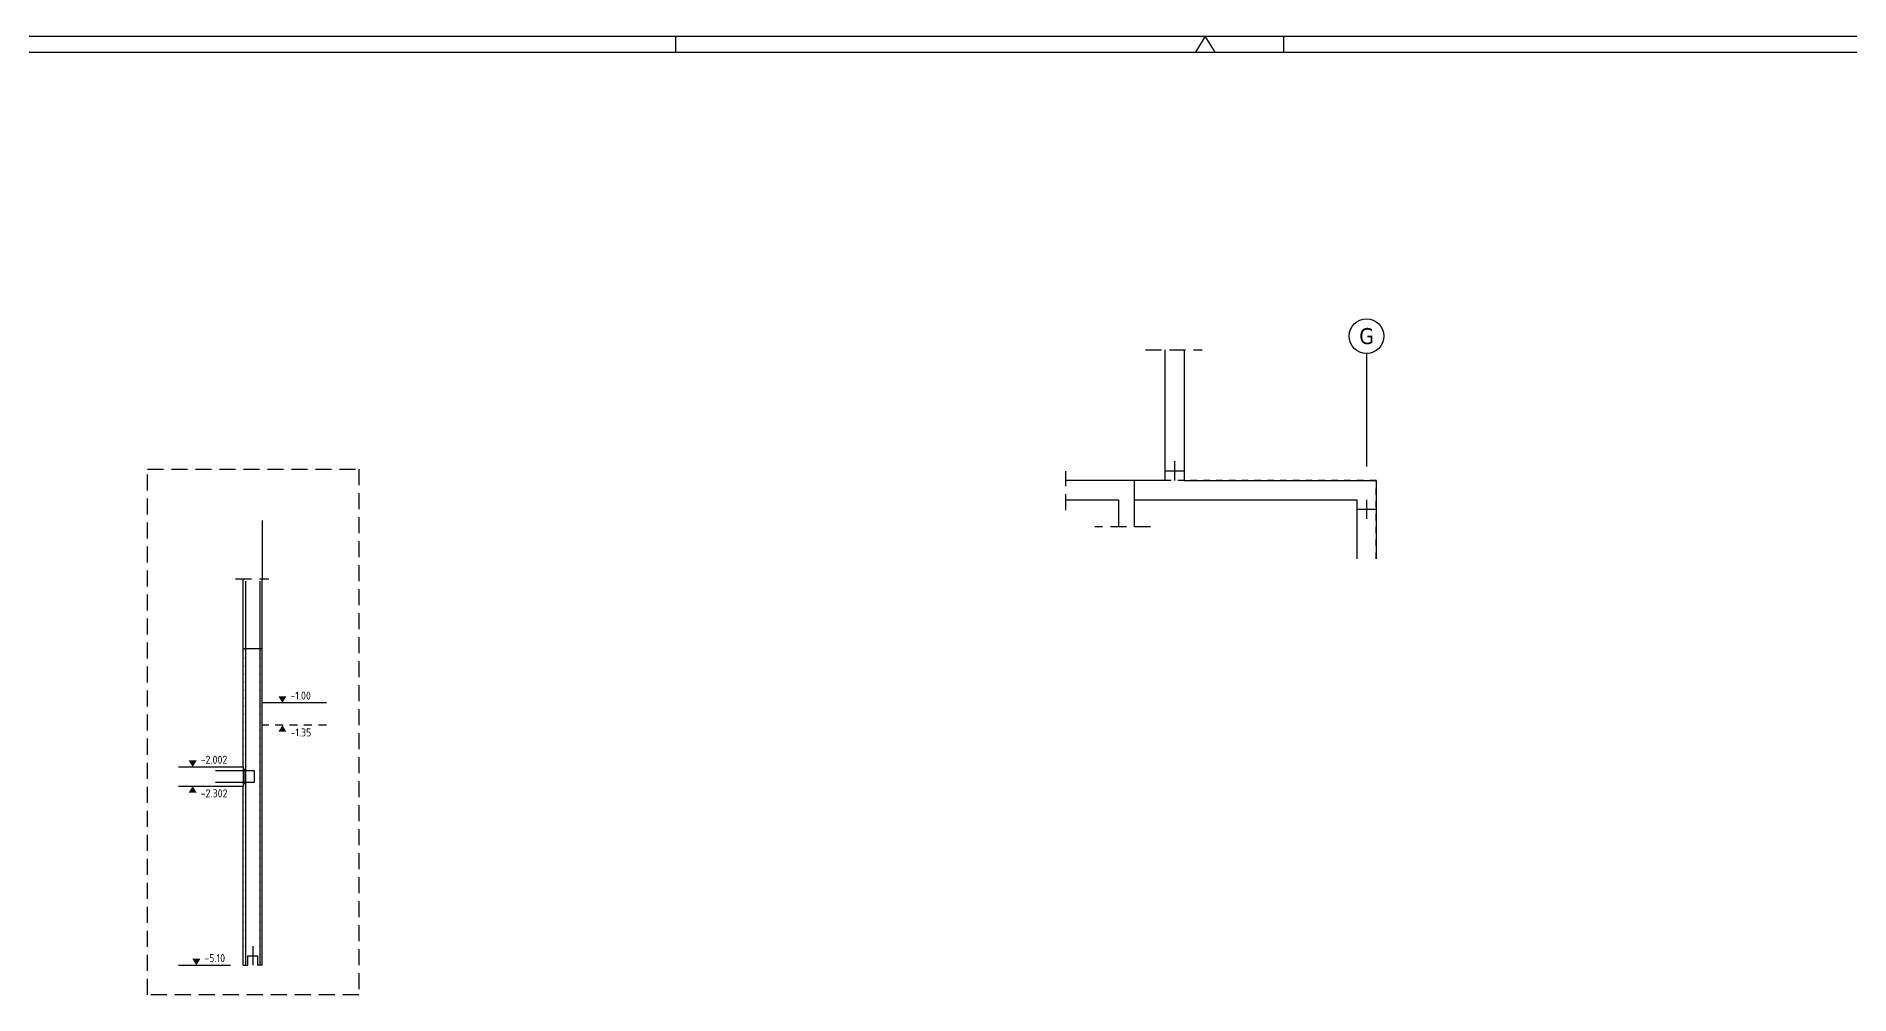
# Model space of a CAD drawing. Extents: x -17 to 74, y -15 to 121.
# Drawn here: x 11.46 to 39.79, y -14.72 to 0.25 of the extents above; entities that cross this region are included whole.
import ezdxf

# ---------------------------------------------------------------- set-up
doc = ezdxf.new("R2010")
doc.units = 0
doc.header["$LTSCALE"] = 0.5
for name, pattern in [('AUSGEZOGEN', [1000.01, 1000, 0.01]), ('DASHED', [0.75, 0.5, -0.25]), ('PUNKT', [0.175, 0.05, -0.125]), ('STRICHLINIE', [0.75, 0.5, -0.25]), ('VERDECKT', [0.375, 0.25, -0.125])]:
    doc.linetypes.add(name, pattern=pattern)
for name, color, linetype in [('ACHSEN', 7, 'Continuous'), ('AFU', 7, 'Continuous'), ('BETON', 7, 'Continuous'), ('DETAIL', 7, 'Continuous'), ('DRUEBER', 7, 'Continuous'), ('HBT', 7, 'Continuous'), ('HILFE', 7, 'Continuous'), ('koten', 7, 'Continuous'), ('OBJEKT', 7, 'Continuous'), ('RAHMEN', 7, 'Continuous'), ('RND', 7, 'Continuous'), ('SFP_Achsen', 7, 'Continuous'), ('VERDECKT', 7, 'Continuous')]:
    doc.layers.add(name, color=color, linetype=linetype)
doc.styles.add('helv', font='tahoma.ttf')
doc.styles.add('txt', font='isocp.shx')
doc.linetypes.add('AFU_50K', pattern='A,0.15,["/",Standard,S=0.2,R=0,X=-0.01,Y=-0.1],0.07,["/",Standard,S=0.2,R=0,X=-0.01,Y=-0.1],0.15', length=0.37)
doc.linetypes.add('AFU_50M', pattern='A,0.45,["/",Standard,S=0.2,R=0,X=-0.01,Y=-0.1],0.07,["/",Standard,S=0.2,R=0,X=-0.01,Y=-0.1],0.45', length=0.97)

# ---------------------------------------------------------------- blocks, each defined once
blk = doc.blocks.new('okrd_o')
at = {"layer": 'koten', "color": 7, "linetype": 'Continuous'}
blk.add_solid([(-0.125, 0.202), (0.125, 0.202), (0, 0)], dxfattribs=at)
at = {"layer": 'koten', "style": 'txt'}
blk.add_attdef('OKRD', (0.25, 0.1), '', height=0.25, dxfattribs=at)
blk = doc.blocks.new('okrd_u')
at = {"layer": 'koten', "color": 7, "linetype": 'Continuous'}
blk.add_solid([(-0.125, -0.202), (0.125, -0.202), (0, 0)], dxfattribs=at)
at = {"layer": 'koten', "style": 'txt'}
blk.add_attdef('OKRD', (0.25, -0.35), '', height=0.25, dxfattribs=at)
blk = doc.blocks.new('A0--19')
at = {"color": 7, "linetype": 'Continuous'}
for p, q in [((59.45, 0.5), (59.14, 0)), ((59.76, 0), (59.45, 0.5))]:
    blk.add_line(p, q, dxfattribs=at)
at = {"layer": 'RAHMEN'}
blk.add_line((0, 0), (99.9, 0), dxfattribs=at)
at = {"layer": 'RAHMEN', "color": 5}
blk.add_line((2, 0.5), (99.4, 0.5), dxfattribs=at)
at = {"layer": 'RAHMEN', "color": 7}
for p, q in [((42.9, 0.5), (42.9, 0)), ((61.9, 0), (61.9, 0.5))]:
    blk.add_line(p, q, dxfattribs=at)

msp = doc.modelspace()

# ---------------------------------------------------------------- linework, layer by layer
at = {"layer": 'ACHSEN', "color": 140, "linetype": 'AUSGEZOGEN'}
for p, q in [((32.24392, -4.70429), (32.24392, -6.46905)), ((14.99423, -7.31226), (14.99423, -8.22719))]:
    msp.add_line(p, q, dxfattribs=at)
at = {"layer": 'AFU', "color": 1, "linetype": 'AUSGEZOGEN'}
for p, q in [((29.24392, -6.38956), (29.24392, -6.68956)), ((32.24392, -6.98956), (32.24392, -7.28956)), ((14.84423, -13.96226), (14.84423, -14.26226))]:
    msp.add_line(p, q, dxfattribs=at)
at = {"layer": 'AFU', "color": 8, "linetype": 'AFU_50K'}
for p, q in [((28.61892, -6.98956), (28.61892, -6.68956)), ((14.69423, -9.31226), (14.99423, -9.31226)), ((14.69423, -11.16411), (14.69423, -11.46411))]:
    msp.add_line(p, q, dxfattribs=at)
at = {"layer": 'AFU', "color": 8, "linetype": 'AFU_50M'}
for p, q in [((29.09392, -6.53956), (29.39392, -6.53956)), ((32.09392, -7.13956), (32.39392, -7.13956))]:
    msp.add_line(p, q, dxfattribs=at)
at = {"layer": 'AFU', "color": 8, "linetype": 'AUSGEZOGEN'}
for p, q in [((14.76923, -14.26226), (14.76923, -14.11226)), ((14.76923, -14.11226), (14.91923, -14.11226)), ((14.91923, -14.11226), (14.91923, -14.26226)), ((14.69423, -14.26226), (14.76923, -14.26226)), ((14.99423, -14.26226), (14.91923, -14.26226))]:
    msp.add_line(p, q, dxfattribs=at)
at = {"layer": 'BETON', "color": 6, "linetype": 'AUSGEZOGEN', "lineweight": -2}
for p, q in [((29.09392, -4.64582), (29.09392, -6.68956)), ((29.39392, -4.64582), (29.39392, -6.68956)), ((29.09392, -6.68956), (27.54656, -6.68956)), ((29.39392, -6.68956), (32.39392, -6.68956)), ((32.39392, -6.68956), (32.39392, -7.91192)), ((27.54656, -6.98956), (28.36892, -6.98956)), ((28.36892, -6.98956), (28.36892, -7.41097)), ((28.61892, -7.41097), (28.61892, -6.98956)), ((28.61892, -6.98956), (32.09392, -6.98956)), ((32.09392, -6.98956), (32.09392, -7.91192))]:
    msp.add_line(p, q, dxfattribs=at)
at = {"layer": 'BETON', "color": 6, "linetype": 'AUSGEZOGEN'}
for p, q in [((14.69423, -11.16411), (14.69423, -8.22719)), ((14.99423, -14.26226), (14.99423, -8.22719)), ((13.68268, -11.16411), (14.69423, -11.16411)), ((13.68268, -11.46411), (14.69423, -11.46411)), ((14.69423, -14.26226), (14.69423, -11.46411))]:
    msp.add_line(p, q, dxfattribs=at)
at = {"layer": 'DETAIL', "color": 102, "linetype": 'STRICHLINIE'}
msp.add_lwpolyline([(13.199, -14.72222), (13.199, -6.51147), (16.50075, -6.51147), (16.50075, -14.72222)], close=True, dxfattribs=at)
at = {"layer": 'DRUEBER', "color": 7, "linetype": 'PUNKT', "lineweight": -2}
for p, q in [((32.39392, -6.68956), (27.54656, -6.68956)), ((32.39392, -7.91192), (32.39392, -6.68956)), ((27.54656, -6.98956), (28.36892, -6.98956)), ((28.36892, -6.98956), (28.36892, -7.41097)), ((28.61892, -7.41097), (28.61892, -6.98956)), ((28.61892, -6.98956), (32.09392, -6.98956)), ((32.09392, -6.98956), (32.09392, -7.98008))]:
    msp.add_line(p, q, dxfattribs=at)
at = {"layer": 'HBT', "color": 1, "linetype": 'AUSGEZOGEN'}
msp.add_lwpolyline([(14.26423, -11.21911), (14.69423, -11.21911), (14.86423, -11.21911), (14.86423, -11.40911), (14.69423, -11.40911), (14.26423, -11.40911)], dxfattribs=at)
at = {"layer": 'HBT', "color": 102, "linetype": 'AUSGEZOGEN'}
msp.add_lwpolyline([(14.69423, -11.20311), (14.69423, -11.42511), (14.72423, -11.42511), (14.72423, -11.20311)], close=True, dxfattribs=at)
at = {"layer": 'HILFE', "color": 102, "linetype": 'DASHED'}
for p, q in [((28.7879, -4.64582), (29.67679, -4.64582)), ((27.54656, -7.1504), (27.54656, -6.54429)), ((28.8685, -7.41097), (28.00044, -7.41097)), ((14.57563, -8.22719), (15.09423, -8.22719))]:
    msp.add_line(p, q, dxfattribs=at)
at = {"layer": 'HILFE', "color": 102, "linetype": 'AUSGEZOGEN'}
msp.add_line((13.68631, -14.26226), (14.49477, -14.26226), dxfattribs=at)
at = {"layer": 'OBJEKT', "color": 7, "linetype": 'AUSGEZOGEN'}
msp.add_line((15.99423, -10.16226), (14.99423, -10.16226), dxfattribs=at)
at = {"layer": 'RND', "color": 1, "linetype": 'AUSGEZOGEN'}
for points in [[(14.73272, -8.26226), (14.73272, -14.26226)], [(14.95727, -8.26226), (14.95727, -14.26226)]]:
    msp.add_lwpolyline(points, dxfattribs=at)
at = {"layer": 'RND', "color": 7, "linetype": 'AUSGEZOGEN', "const_width": 0.007}
for points in [[(14.71931, -9.34102, 1), (14.72631, -9.34102, 1)], [(14.9638, -9.34102, 1), (14.9708, -9.34102, 1)], [(14.71931, -9.46602, 1), (14.72631, -9.46602, 1)], [(14.71931, -9.59102, 1), (14.72631, -9.59102, 1)], [(14.9638, -9.46602, 1), (14.9708, -9.46602, 1)], [(14.9638, -9.59102, 1), (14.9708, -9.59102, 1)], [(14.71931, -9.71602, 1), (14.72631, -9.71602, 1)], [(14.71931, -9.84102, 1), (14.72631, -9.84102, 1)], [(14.9638, -9.71602, 1), (14.9708, -9.71602, 1)], [(14.9638, -9.84102, 1), (14.9708, -9.84102, 1)], [(14.71931, -9.96602, 1), (14.72631, -9.96602, 1)], [(14.71931, -10.09102, 1), (14.72631, -10.09102, 1)], [(14.9638, -9.96602, 1), (14.9708, -9.96602, 1)], [(14.9638, -10.09102, 1), (14.9708, -10.09102, 1)], [(14.71931, -10.21602, 1), (14.72631, -10.21602, 1)], [(14.71931, -10.34102, 1), (14.72631, -10.34102, 1)], [(14.71931, -10.46602, 1), (14.72631, -10.46602, 1)], [(14.9638, -10.21602, 1), (14.9708, -10.21602, 1)], [(14.9638, -10.34102, 1), (14.9708, -10.34102, 1)], [(14.9638, -10.46602, 1), (14.9708, -10.46602, 1)], [(14.71931, -10.59102, 1), (14.72631, -10.59102, 1)], [(14.71931, -10.71602, 1), (14.72631, -10.71602, 1)], [(14.9638, -10.59102, 1), (14.9708, -10.59102, 1)], [(14.9638, -10.71602, 1), (14.9708, -10.71602, 1)], [(14.71931, -10.84102, 1), (14.72631, -10.84102, 1)], [(14.71931, -10.96602, 1), (14.72631, -10.96602, 1)], [(14.9638, -10.84102, 1), (14.9708, -10.84102, 1)], [(14.9638, -10.96602, 1), (14.9708, -10.96602, 1)], [(14.71931, -11.09102, 1), (14.72631, -11.09102, 1)], [(14.71931, -11.21602, 1), (14.72631, -11.21602, 1)], [(14.9638, -11.09102, 1), (14.9708, -11.09102, 1)], [(14.9638, -11.21602, 1), (14.9708, -11.21602, 1)], [(14.71931, -11.34102, 1), (14.72631, -11.34102, 1)], [(14.71931, -11.46602, 1), (14.72631, -11.46602, 1)], [(14.71931, -11.59102, 1), (14.72631, -11.59102, 1)], [(14.9638, -11.34102, 1), (14.9708, -11.34102, 1)], [(14.9638, -11.46602, 1), (14.9708, -11.46602, 1)], [(14.9638, -11.59102, 1), (14.9708, -11.59102, 1)], [(14.71931, -11.71602, 1), (14.72631, -11.71602, 1)], [(14.71931, -11.84102, 1), (14.72631, -11.84102, 1)], [(14.9638, -11.71602, 1), (14.9708, -11.71602, 1)], [(14.9638, -11.84102, 1), (14.9708, -11.84102, 1)], [(14.71931, -11.96602, 1), (14.72631, -11.96602, 1)], [(14.71931, -12.09102, 1), (14.72631, -12.09102, 1)], [(14.9638, -11.96602, 1), (14.9708, -11.96602, 1)], [(14.9638, -12.09102, 1), (14.9708, -12.09102, 1)], [(14.71931, -12.21602, 1), (14.72631, -12.21602, 1)], [(14.71931, -12.34102, 1), (14.72631, -12.34102, 1)], [(14.71931, -12.46602, 1), (14.72631, -12.46602, 1)], [(14.9638, -12.21602, 1), (14.9708, -12.21602, 1)], [(14.9638, -12.34102, 1), (14.9708, -12.34102, 1)], [(14.9638, -12.46602, 1), (14.9708, -12.46602, 1)], [(14.71931, -12.59102, 1), (14.72631, -12.59102, 1)], [(14.71931, -12.71602, 1), (14.72631, -12.71602, 1)], [(14.9638, -12.59102, 1), (14.9708, -12.59102, 1)], [(14.9638, -12.71602, 1), (14.9708, -12.71602, 1)], [(14.71931, -12.84102, 1), (14.72631, -12.84102, 1)], [(14.71931, -12.96602, 1), (14.72631, -12.96602, 1)], [(14.9638, -12.84102, 1), (14.9708, -12.84102, 1)], [(14.9638, -12.96602, 1), (14.9708, -12.96602, 1)], [(14.71931, -13.09102, 1), (14.72631, -13.09102, 1)], [(14.71931, -13.21602, 1), (14.72631, -13.21602, 1)], [(14.9638, -13.09102, 1), (14.9708, -13.09102, 1)], [(14.9638, -13.21602, 1), (14.9708, -13.21602, 1)], [(14.71931, -13.34102, 1), (14.72631, -13.34102, 1)], [(14.71931, -13.46602, 1), (14.72631, -13.46602, 1)], [(14.71931, -13.59102, 1), (14.72631, -13.59102, 1)], [(14.9638, -13.34102, 1), (14.9708, -13.34102, 1)], [(14.9638, -13.46602, 1), (14.9708, -13.46602, 1)], [(14.9638, -13.59102, 1), (14.9708, -13.59102, 1)], [(14.71931, -13.71602, 1), (14.72631, -13.71602, 1)], [(14.71931, -13.84102, 1), (14.72631, -13.84102, 1)], [(14.9638, -13.71602, 1), (14.9708, -13.71602, 1)], [(14.9638, -13.84102, 1), (14.9708, -13.84102, 1)], [(14.71931, -13.96602, 1), (14.72631, -13.96602, 1)], [(14.71931, -14.09102, 1), (14.72631, -14.09102, 1)], [(14.9638, -13.96602, 1), (14.9708, -13.96602, 1)], [(14.9638, -14.09102, 1), (14.9708, -14.09102, 1)], [(14.71931, -14.21602, 1), (14.72631, -14.21602, 1)], [(14.9638, -14.21602, 1), (14.9708, -14.21602, 1)]]:
    msp.add_lwpolyline(points, format="xyb", close=True, dxfattribs=at)
at = {"layer": 'SFP_Achsen', "color": 7, "linetype": 'AUSGEZOGEN'}
msp.add_circle((32.24392, -4.43381), 0.27048, dxfattribs=at)
at = {"layer": 'VERDECKT', "color": 7, "linetype": 'VERDECKT'}
msp.add_line((15.99423, -10.51226), (14.99423, -10.51226), dxfattribs=at)

# ---------------------------------------------------------------- block references
at = {"layer": 'koten', "color": 7, "linetype": 'AUSGEZOGEN', "xscale": 0.5, "yscale": 0.5, "zscale": 0.5}
for name, p, values in [('okrd_o', (15.3081, -10.16226), {'OKRD': '-1.00'}), ('okrd_u', (15.3081, -10.51226), {'OKRD': '-1.35'}), ('okrd_o', (13.90578, -11.16411), {'OKRD': '-2.002'}), ('okrd_o', (13.96331, -14.26226), {'OKRD': '-5.10'})]:
    msp.add_blockref(name, p, dxfattribs=at).add_auto_attribs(values)
at = {"layer": 'koten', "color": 7, "linetype": 'AFU_50K', "xscale": 0.5, "yscale": 0.5, "zscale": 0.5}
msp.add_blockref('okrd_u', (13.90578, -11.46411), dxfattribs=at).add_auto_attribs({'OKRD': '-2.302'})
at = {"layer": 'RAHMEN', "color": 7, "linetype": 'AUSGEZOGEN', "xscale": 0.5, "yscale": 0.5, "zscale": 0.5}
msp.add_blockref('A0--19', (0, 0), dxfattribs=at)

# ---------------------------------------------------------------- texts
at = {"layer": 'SFP_Achsen', "color": 6, "linetype": 'AUSGEZOGEN', "style": 'helv'}
msp.add_text('G', height=0.25, dxfattribs=at).set_placement((32.12987, -4.55819))

doc.saveas('drawing.dxf')
